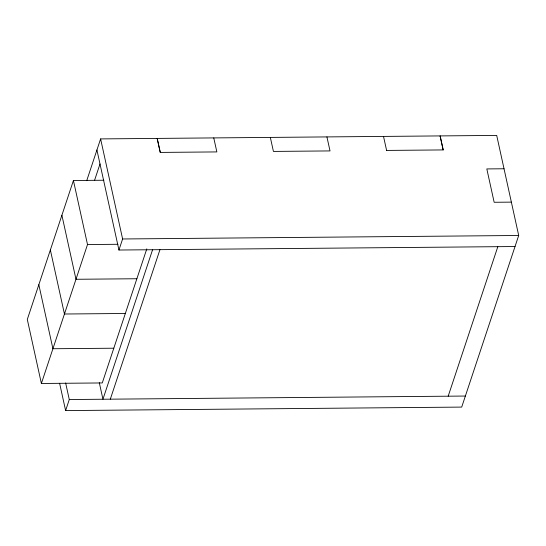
<?xml version="1.0" encoding="UTF-8"?>
<svg xmlns="http://www.w3.org/2000/svg" width="546" height="546" viewBox="0 0 546 546"><rect width="100%" height="100%" fill="white"/><g stroke="black" fill="none" stroke-linecap="round" stroke-linejoin="round"><path stroke-width="0.82" d="M103.876 180.235L73.423 180.508L27.3 319.43L41.38 383.476L102.279 382.944L146.799 248.86M86.725 180.671L100.607 138.909L496.696 135.415L518.7 235.483L461.704 407.091L65.616 410.585L59.61 383.292M94.629 180.132L100 163.971M41.38 383.476L87.51 244.547L73.423 180.508M65.616 410.585L69.281 399.535L65.643 382.992M515.028 246.533L118.939 250.027L122.611 238.977L100.607 138.909M152.58 249.734L102.941 399.235L99.304 382.685M110.312 399.174L159.951 249.665M448.184 396.191L497.822 246.69M386.588 150.423L443.195 149.925L440.117 135.913L443.175 149.925M504.033 168.769L486.82 168.926L494.157 202.279L511.363 202.129M122.611 238.977L518.7 235.483M87.51 244.547L117.956 244.28M136.875 278.747L75.976 279.279L61.896 215.24M125.341 313.479L64.442 314.011L50.362 249.972M113.814 348.212L52.914 348.744L38.834 284.698M69.281 399.535L465.369 396.041M383.51 136.411L386.609 150.423M326.924 136.91L330.023 150.921L273.423 151.419L270.338 137.408M213.759 137.913L216.858 151.918L160.251 152.416L157.173 138.411M157.193 138.411L160.271 152.416M96.915 149.959L118.939 250.027"/></g></svg>
